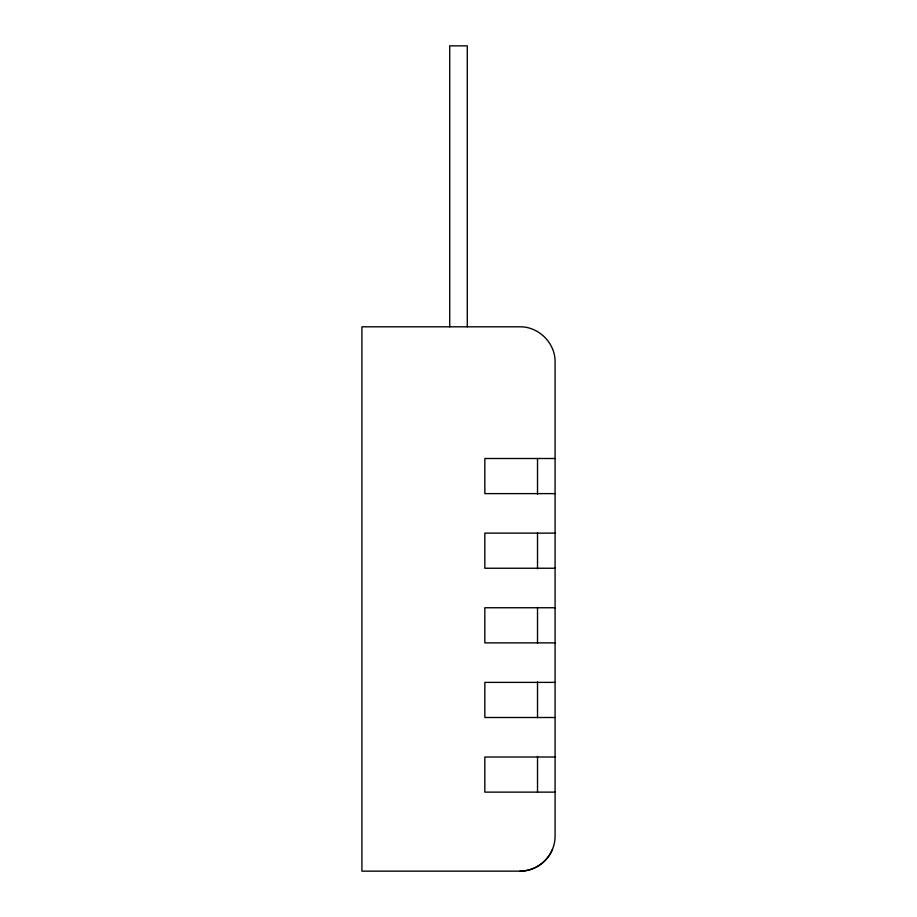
<?xml version="1.0" encoding="UTF-8"?>
<svg xmlns="http://www.w3.org/2000/svg" width="917" height="917" viewBox="0 0 917 917"><rect width="100%" height="100%" fill="white"/><g stroke="black" fill="none" stroke-linecap="round" stroke-linejoin="round"><path stroke-width="1.38" d="M552.401 849.474C547.082 862.289 533.843 871.196 519.962 871.15L361.917 871.15L361.917 326.807L519.962 326.807C538.703 326.509 555.381 343.141 555.083 361.917L555.083 836.029A35.121 35.121 0 0 1 519.962 871.15M555.083 458.5L484.841 458.5L484.841 493.621L555.083 493.621M555.083 533.132L484.841 533.132L484.841 568.242L555.083 568.242M555.083 607.753L484.841 607.753L484.841 642.874L555.083 642.874M555.083 682.386L484.841 682.386L484.841 717.507L555.083 717.507M555.083 757.018L484.841 757.018L484.841 792.128L555.083 792.128M537.522 458.454L537.522 494.263M537.522 532.949L537.522 568.758M537.522 607.432L537.522 643.241M537.522 681.927L537.522 717.736M537.522 756.41L537.522 792.219M467.28 326.807L467.28 45.85L449.72 45.85L449.72 326.807"/></g></svg>
